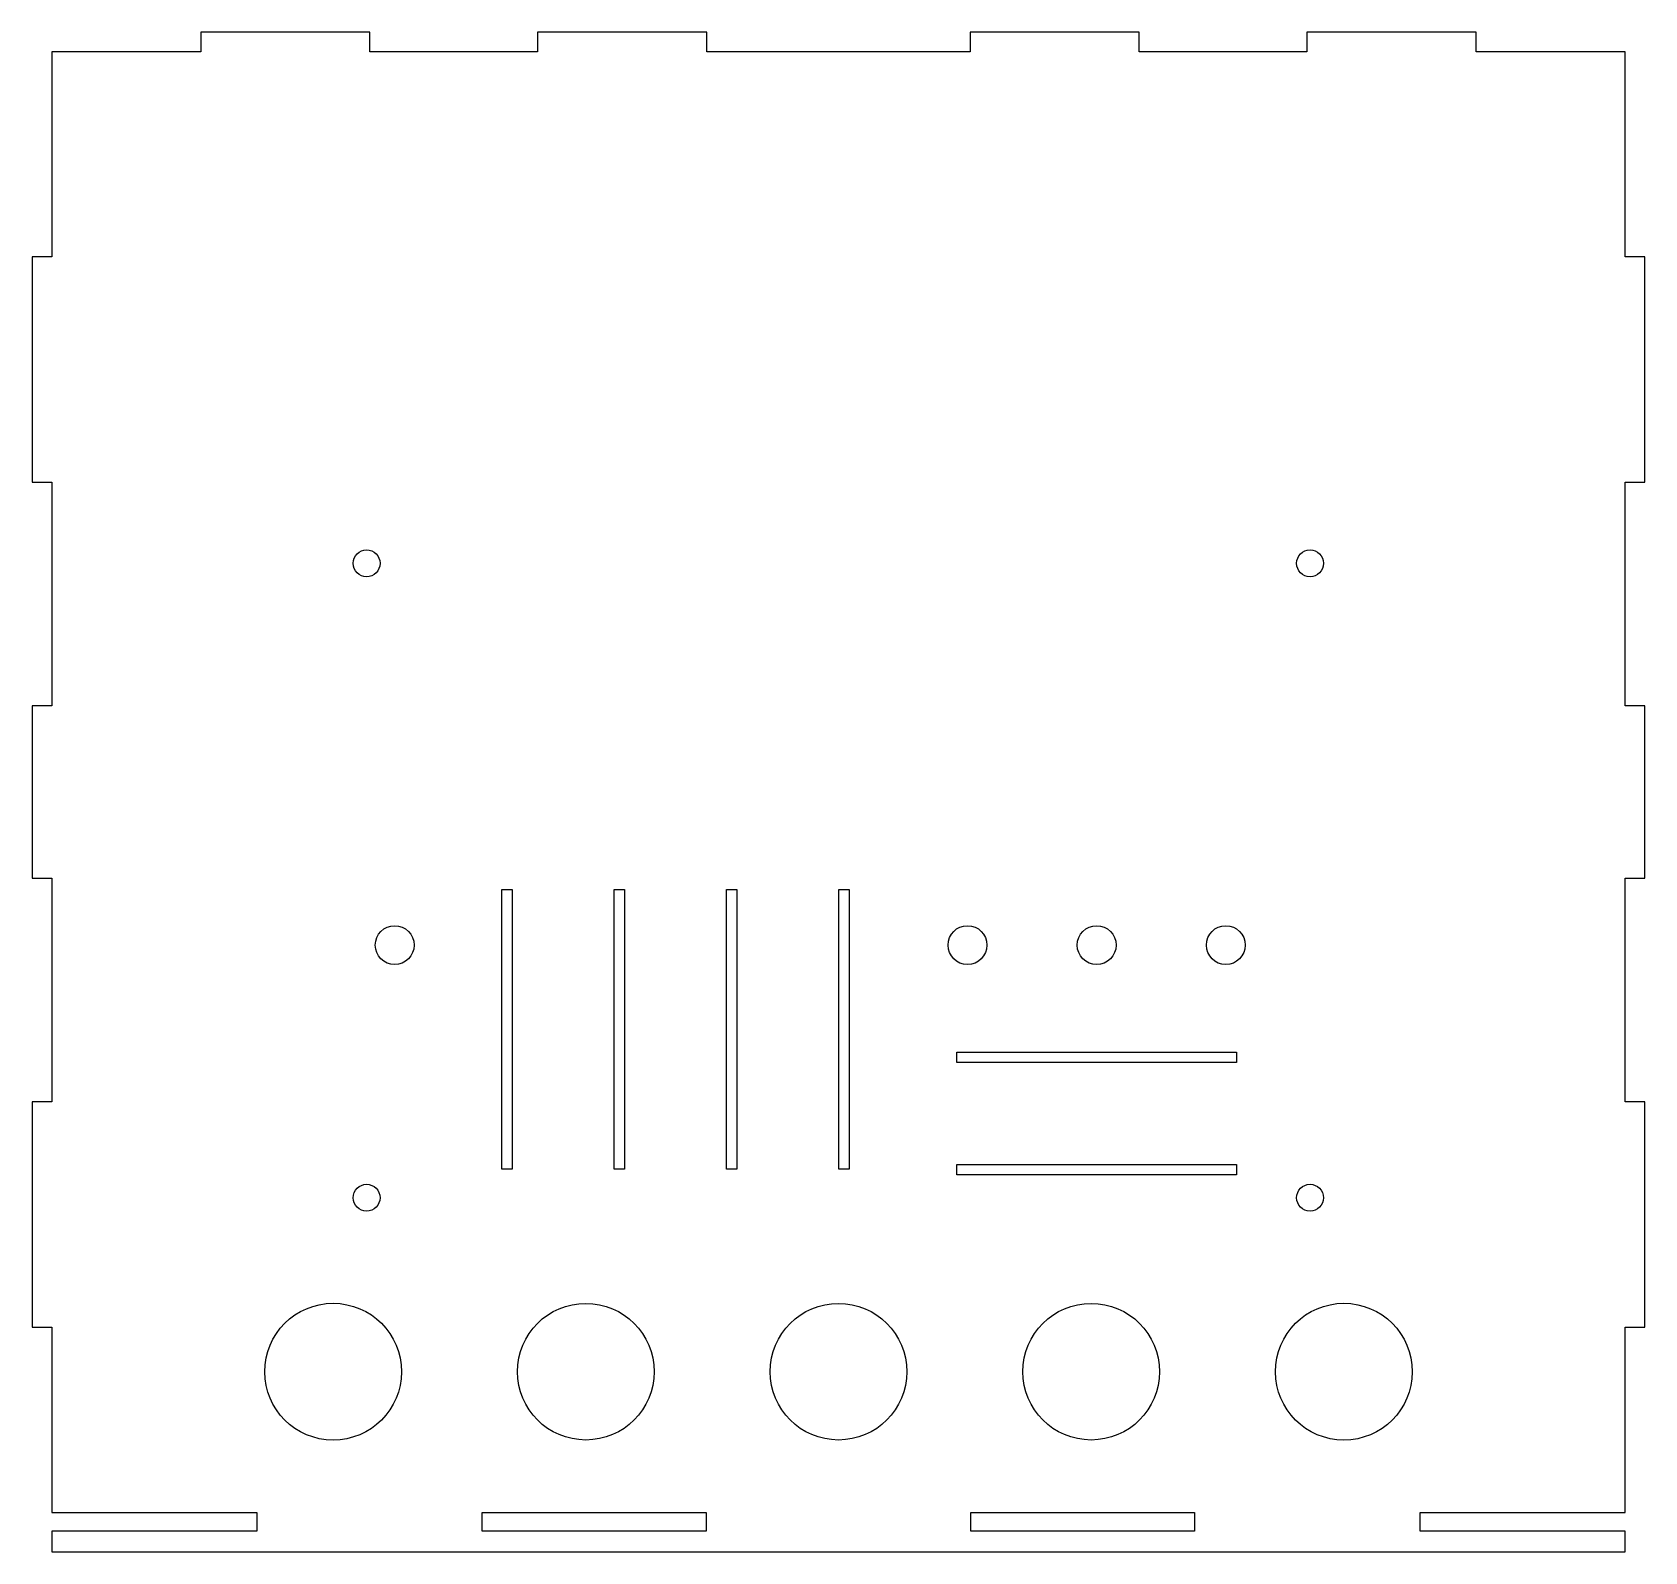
# Model space of a CAD drawing. Header units: millimetres. Extents: x -144 to 144, y -135 to 135.
import ezdxf

# ---------------------------------------------------------------- set-up
doc = ezdxf.new("R2010")
doc.units = ezdxf.units.MM
doc.layers.add('CUTOUTS', color=1, linetype='CONTINUOUS')
doc.layers.add('PERIMETER', color=5, linetype='CONTINUOUS')

msp = doc.modelspace()

# ---------------------------------------------------------------- linework, layer by layer
at = {"layer": 'CUTOUTS'}
for p, q in [((-59.95, -67.2), (-59.95, -17.35)), ((-59.95, -17.35), (-58.1, -17.35)), ((-58.1, -17.35), (-58.1, -67.2)), ((-39.95, -67.2), (-39.95, -17.35)), ((-39.95, -17.35), (-38.1, -17.35)), ((-38.1, -17.35), (-38.1, -67.2)), ((-19.95, -67.2), (-19.95, -17.35)), ((-19.95, -17.35), (-18.1, -17.35)), ((-18.1, -17.35), (-18.1, -67.2)), ((0.05, -67.2), (0.05, -17.35)), ((0.05, -17.35), (1.9, -17.35)), ((1.9, -17.35), (1.9, -67.2)), ((21.05, -46.35), (70.9, -46.35)), ((21.05, -48.2), (21.05, -46.35)), ((70.9, -48.2), (21.05, -48.2)), ((70.9, -46.35), (70.9, -48.2)), ((-58.1, -67.2), (-59.95, -67.2)), ((-38.1, -67.2), (-39.95, -67.2)), ((-18.1, -67.2), (-19.95, -67.2)), ((1.9, -67.2), (0.05, -67.2)), ((21.05, -66.35), (70.9, -66.35)), ((21.05, -68.2), (21.05, -66.35)), ((70.9, -68.2), (21.05, -68.2)), ((70.9, -66.35), (70.9, -68.2)), ((-63.43, -128.33), (-23.58, -128.33)), ((-63.43, -131.68), (-63.43, -128.33)), ((-23.58, -128.33), (-23.58, -131.68)), ((23.58, -131.68), (23.58, -128.33)), ((23.58, -128.33), (63.42, -128.33)), ((63.42, -128.33), (63.42, -131.68)), ((-23.58, -131.68), (-63.43, -131.68)), ((63.42, -131.68), (23.58, -131.68))]:
    msp.add_line(p, q, dxfattribs=at)
for centre, radius in [((-84.03, 40.73), 2.39), ((83.97, 40.73), 2.39), ((-79.03, -27.27), 3.46), ((22.97, -27.27), 3.46), ((45.97, -27.27), 3.46), ((68.97, -27.27), 3.46), ((-84.03, -72.27), 2.39), ((83.97, -72.27), 2.39), ((-90, -103.25), 12.18), ((-45, -103.25), 12.17), ((0, -103.25), 12.17), ((45, -103.25), 12.17), ((90, -103.25), 12.18)]:
    msp.add_circle(centre, radius, dxfattribs=at)
at = {"layer": 'PERIMETER'}
for p, q in [((-83.43, 135.32), (-113.58, 135.32)), ((-113.58, 135.32), (-113.58, 131.83)), ((-83.43, 131.83), (-83.43, 135.32)), ((-23.43, 135.32), (-53.58, 135.32)), ((-53.58, 135.32), (-53.58, 131.83)), ((-23.43, 131.83), (-23.43, 135.32)), ((23.42, 135.32), (23.42, 131.83)), ((53.57, 135.32), (23.42, 135.32)), ((53.57, 131.83), (53.57, 135.32)), ((83.42, 135.32), (83.42, 131.83)), ((113.57, 135.32), (83.42, 135.32)), ((113.57, 131.83), (113.57, 135.32)), ((-113.58, 131.83), (-140.08, 131.83)), ((-140.08, 131.83), (-140.08, 95.33)), ((-53.58, 131.83), (-83.43, 131.83)), ((23.42, 131.83), (-23.43, 131.83)), ((83.42, 131.83), (53.57, 131.83)), ((140.07, 131.83), (113.57, 131.83)), ((140.07, 95.33), (140.07, 131.83)), ((-140.08, 95.33), (-143.58, 95.33)), ((-143.58, 95.33), (-143.58, 55.18)), ((143.57, 95.33), (140.07, 95.33)), ((143.57, 55.18), (143.57, 95.33)), ((-143.58, 55.18), (-140.08, 55.18)), ((-140.08, 55.18), (-140.08, 15.33)), ((140.07, 15.33), (140.07, 55.18)), ((140.07, 55.18), (143.57, 55.18)), ((-140.08, 15.33), (-143.58, 15.33)), ((-143.58, 15.33), (-143.58, -15.33)), ((143.57, 15.33), (140.07, 15.33)), ((143.57, -15.33), (143.57, 15.33)), ((-143.58, -15.33), (-140.08, -15.33)), ((-140.08, -15.33), (-140.08, -55.18)), ((140.07, -55.18), (140.07, -15.33)), ((140.07, -15.33), (143.57, -15.33)), ((-140.08, -55.18), (-143.58, -55.18)), ((-143.58, -55.18), (-143.58, -95.33)), ((143.57, -55.18), (140.07, -55.18)), ((143.57, -95.33), (143.57, -55.18)), ((-143.58, -95.33), (-140.08, -95.33)), ((-140.08, -95.33), (-140.08, -128.33)), ((140.07, -128.33), (140.07, -95.33)), ((140.07, -95.33), (143.57, -95.33)), ((-140.08, -128.33), (-103.58, -128.33)), ((-103.58, -128.33), (-103.58, -131.68)), ((103.58, -131.68), (103.58, -128.33)), ((103.58, -128.33), (140.07, -128.33)), ((-103.58, -131.68), (-140.08, -131.68)), ((-140.08, -131.68), (-140.08, -135.33)), ((140.07, -131.68), (103.58, -131.68)), ((140.07, -135.33), (140.07, -131.68)), ((-140.08, -135.33), (140.07, -135.33))]:
    msp.add_line(p, q, dxfattribs=at)

doc.saveas('drawing.dxf')
